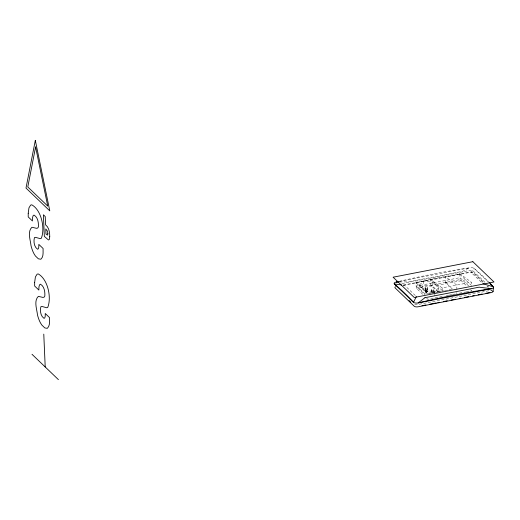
<?xml version="1.0" encoding="UTF-8"?>
<svg xmlns="http://www.w3.org/2000/svg" width="520" height="520" viewBox="0 0 520 520"><rect width="100%" height="100%" fill="white"/><g stroke="black" fill="none" stroke-linecap="round" stroke-linejoin="round"><path stroke-width="0.39" stroke-dasharray="2.6 1.95" d="M419.614 284.863L423.572 281.073L432.77 282.308L438.588 287.885L438.769 292.045L432.952 286.468L423.755 285.233L419.796 289.022L425.607 294.606L425.425 290.446L419.614 284.863L419.796 289.022M434.714 293.755L434.623 291.675L438.588 287.885M399.522 281.398L469.45 267.807A3.582 1.417 -2.5 0 1 474.097 268.431A478.504 155.344 79 0 1 488.839 282.132M401.843 283.641L469.872 270.413A2.392 0.943 -2.5 0 1 473.012 270.836L485.7 283.01M422.63 294.268L416.234 288.132L415.974 282.217L459.836 273.689L471.354 282.224L471.49 285.324M403.169 285.064L469.781 272.116A3.035 1.203 -2.5 0 1 473.726 272.642L484.146 282.639M403.507 285.305L469.963 272.382A2.392 0.943 -2.5 0 1 473.096 272.805L483.476 282.763M416.234 288.132L460.096 279.604L466.492 285.74M430.982 285.415L432.315 285.155M445.607 282.575L446.934 282.315M431.119 285.538L432.445 285.285L432.185 285.031M445.738 282.698L447.07 282.438L446.803 282.185M436.436 285.532L465.679 279.844M437.834 291.98L430.853 285.285L430.593 279.377L442.111 287.905L471.354 282.224M428.428 293.878L431.62 293.261M432.419 293.105L434.811 292.637M435.611 292.481L438.003 292.019M438.796 291.863L441.194 291.395M441.987 291.239L444.379 290.778M445.178 290.622L448.37 290.004M449.169 289.848L451.562 289.38M446.329 295.698L448.643 295.25M449.41 295.1L451.718 294.651M452.491 294.502L455.566 293.904M459.413 293.156L465.569 291.954M466.343 291.805L471.725 290.758L470.561 289.647M399.562 281.976L408.421 281.86L462.585 271.329L469.45 267.807A856.128 735.546 -46.2 0 0 398.71 281.45M425.425 290.446L434.623 291.675M403.124 285.175L404.716 285.402L415.766 295.997M488.618 282.353L474.097 268.431L471.178 272.48L482.228 283.082M487.617 285.968L488.774 287.079M486.941 286.084L488.091 287.19M490.978 289.959L492.128 291.064M459.869 274.346L471.497 285.506M468.735 286L460.012 277.635L416.143 286.156L424.866 294.528M452.452 289.139L445.478 282.445L445.218 276.536L456.736 285.064L456.969 290.498M455.943 292.487L457.106 293.605M430.593 279.377L442.228 290.531L427.603 293.377L415.974 282.217M416 282.874L427.635 294.034M426.699 298.175L427.863 299.286L442.481 296.445L442.416 294.892M459.836 273.689L460.096 279.604M442.111 287.905L442.247 291.012M434.746 294.45L434.804 295.834M433.894 289.783L433.973 291.538M432.77 282.308L432.952 286.468M431.243 290.004L431.321 291.759M427.7 287.638L427.778 289.387M425.048 287.859L425.126 289.608M423.572 281.073L423.755 285.233M430.963 293.163A1.339 0.527 -2.5 0 1 433.017 292.877M414.778 304.115A2.392 0.943 -2.5 0 0 417.911 304.531L490.692 290.387A2.392 0.943 -2.5 0 0 491.725 290.043M425.555 291.05L426.907 290.869L425.581 291.018M425.191 291.012C427.109 292.123 427.908 289.659 425.191 291.012M427.375 291.544L426.615 291.577L427.375 291.544M427.954 291.519L426.335 292.168L426.517 291.889L425.601 291.467L427.954 291.519M426.205 290.238L424.638 290.543L426.693 290.31L426.205 290.238M425.62 289.945A1.339 0.527 -2.5 0 0 427.772 289.523A1.339 0.527 -2.5 0 0 425.958 289.022A1.339 0.527 -2.5 0 0 425.62 289.945M425.594 289.289A1.339 0.527 -2.5 0 0 427.746 288.867A1.339 0.527 -2.5 0 0 425.925 288.366A1.339 0.527 -2.5 0 0 425.594 289.289M425.549 288.19A1.339 0.527 -2.5 0 0 427.694 287.775A1.339 0.527 -2.5 0 0 425.88 287.274A1.339 0.527 -2.5 0 0 425.549 288.19M431.821 292.091A1.339 0.527 -2.5 0 0 433.966 291.675A1.339 0.527 -2.5 0 0 432.153 291.174A1.339 0.527 -2.5 0 0 431.821 292.091M431.788 291.434A1.339 0.527 -2.5 0 0 433.94 291.018A1.339 0.527 -2.5 0 0 432.126 290.517A1.339 0.527 -2.5 0 0 431.788 291.434M431.743 290.342A1.339 0.527 -2.5 0 0 433.894 289.926A1.339 0.527 -2.5 0 0 432.075 289.425A1.339 0.527 -2.5 0 0 431.743 290.342"/><path stroke-width="0.78" d="M493.012 291.577L493.474 287.534M416.351 296.556L413.504 302.315A478.504 155.344 79 0 0 394.342 283.933A3.582 1.417 -2.5 0 1 396.344 282.016A856.128 735.546 -46.2 0 1 397.924 281.639M397.93 281.71L396.344 282.016L398.762 281.99M421.954 305.734L425.913 304.967M429.865 304.2L436.196 302.965M437.775 302.659L439.361 302.354M443.313 301.581L447.272 300.814M451.224 300.047L455.182 299.28M459.134 298.506L460.72 298.2M464.672 297.433L468.631 296.66M472.582 295.893L474.168 295.588M478.121 294.814L482.079 294.047M486.031 293.28L489.99 292.513M401.525 284.947L394.342 283.933L413.504 302.315A3.582 1.417 -2.5 0 0 418.151 302.939L491.257 288.724A3.582 1.417 -2.5 0 0 493.259 286.812A478.504 155.344 79 0 0 489.392 282.704M482.813 283.641L493.259 286.812L490.36 284.031M409.097 300.553L410.826 302.211M31.993 354.282L58.428 379.646M43.777 334.12L45.208 366.964M492.83 290.966A3.035 1.203 -2.5 0 1 491.134 292.591L418.178 306.774A3.035 1.203 -2.5 0 1 414.232 306.248L395.129 287.924A3.035 1.203 -2.5 0 1 395.571 286.715M28.223 213.252L28.216 216.925L32.416 220.948L32.513 217.822L33.053 215.813L33.962 215.053C37.947 217.25 38.669 222.814 38.389 226.967L37.726 228.02L36.556 228.319L31.915 227.253C27.209 231.738 30.472 240.103 31.038 245.804A15.932 5.174 79 0 0 34.138 253.988L35.425 255.983L38.383 258.824L40.865 259.246C43.823 256.633 42.926 252.018 43.095 248.495L38.818 244.387L38.779 247.26L38.35 248.736L37.615 249.275C34.066 246.955 33.391 241.417 34.437 237.582L35.484 237.341L40.287 238.654L41.275 238.342C45.279 228.67 41.541 210.178 31.772 204.802L30.635 205.101L28.957 207.857L28.223 213.252M34.658 282.36L34.652 286.026L38.851 290.056L38.948 286.93L39.488 284.921L40.404 284.161C44.382 286.358 45.11 291.915 44.824 296.075L44.161 297.128L42.991 297.427L38.35 296.361C33.651 300.846 36.907 309.212 37.479 314.906A15.932 5.174 79 0 0 40.573 323.096L41.86 325.084L44.818 327.932L47.3 328.347C50.258 325.741 49.361 321.126 49.53 317.596L45.253 313.495L45.214 316.368L44.785 317.844L44.05 318.383C40.508 316.062 39.826 310.525 40.879 306.69L41.919 306.442L46.722 307.756L47.716 307.45C51.72 297.778 47.977 279.286 38.207 273.91L37.076 274.203L35.399 276.965L34.658 282.36M47.846 233.376L47.677 235.099L45.988 234.039L45.767 228.936L47.489 231.153L47.846 233.376M49.745 236.763L49.27 239.558L48.503 239.993L44.337 236.392L43.394 214.792L45.227 216.547L45.584 224.828C49.192 227.643 49.725 232.511 49.745 236.763M35.315 140.355L26 188.065L49.79 210.886L35.315 140.355M35.601 146.965L27.794 186.953L47.736 206.083L35.601 146.965M424.944 297.707L418.151 302.939A856.128 735.546 -46.2 0 1 491.257 288.724L479.109 287.177L424.944 297.707M472.856 261.697L393.101 277.199L414.245 297.486L494 281.983L472.856 261.697"/></g></svg>
